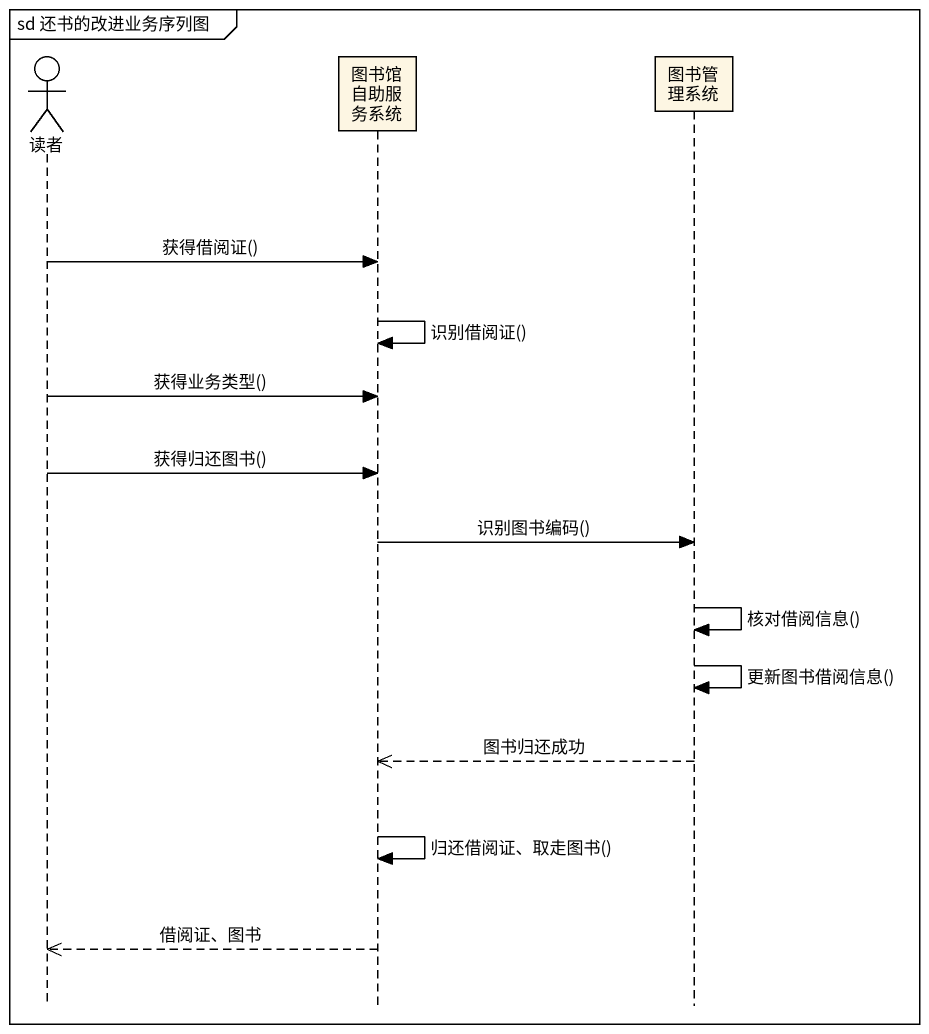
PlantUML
@startuml
mainframe sd 还书的改进业务序列图
hide footbox
actor 读者
participant 图书馆自助服务系统
participant 图书管理系统

读者 -> 图书馆自助服务系统 : 获得借阅证()
图书馆自助服务系统 -> 图书馆自助服务系统 : 识别借阅证()
读者 -> 图书馆自助服务系统 : 获得业务类型()
读者 -> 图书馆自助服务系统 : 获得归还图书()
图书馆自助服务系统 -> 图书管理系统 : 识别图书编码()
图书管理系统 -> 图书管理系统 : 核对借阅信息()
图书管理系统 -> 图书管理系统 : 更新图书借阅信息()
图书管理系统 -->> 图书馆自助服务系统 : 图书归还成功
图书馆自助服务系统 -> 图书馆自助服务系统 : 归还借阅证、取走图书()
图书馆自助服务系统 -->> 读者 : 借阅证、图书
@enduml
